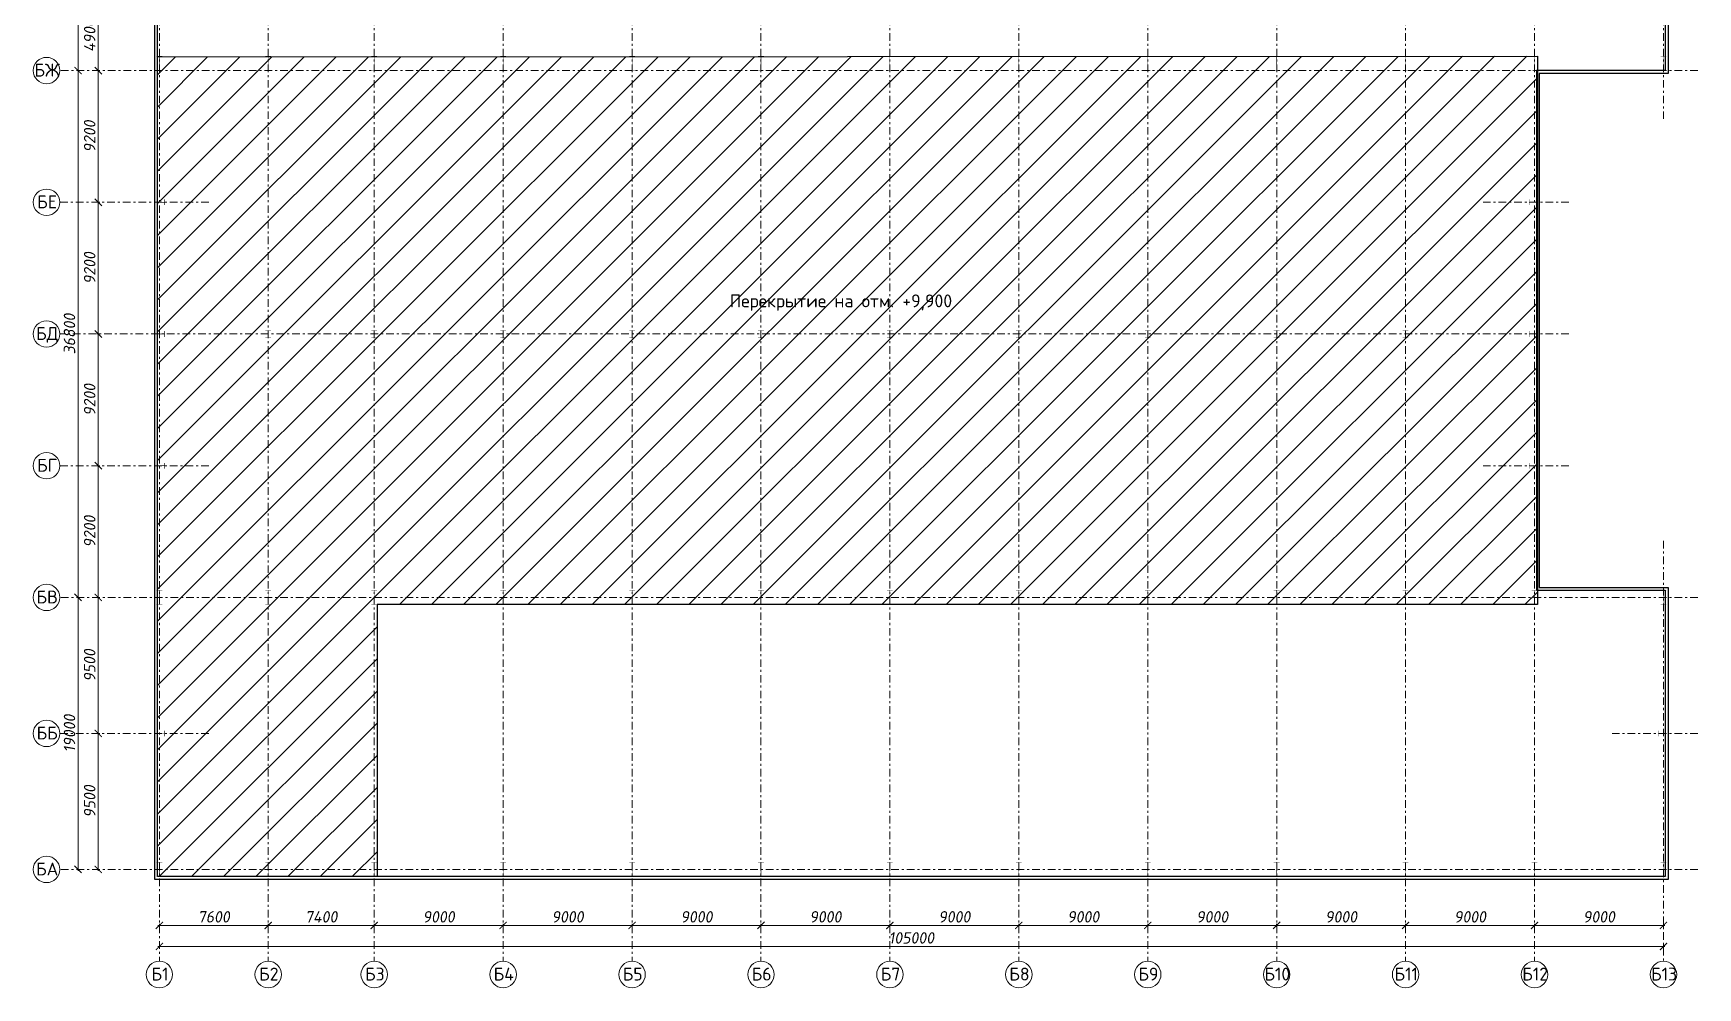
# Model space of a CAD drawing. Header units: millimetres. Extents: x -2648 to 2168491, y -277796 to 297800.
# Drawn here: x 1663548 to 1779741, y 68342 to 135013 of the extents above; entities that cross this region are included whole.
import ezdxf
from ezdxf.enums import TextEntityAlignment as Align

# ---------------------------------------------------------------- set-up
doc = ezdxf.new("R2010")
doc.units = ezdxf.units.MM
doc.linetypes.add('Штрихштриховая', pattern=[1093.611073, 529.166651, -211.666656, 141.111112, -211.666656])
doc.layers.get('0').update_dxf_attribs({"lineweight": 0})
doc.layers.get('Defpoints').update_dxf_attribs({"color": 252})
doc.layers.add('Axes', color=1, linetype='Continuous')
doc.layers.add('Dimension', color=162, linetype='Continuous', lineweight=25)
doc.layers.add('я_12', color=1, linetype='Continuous', lineweight=20)
doc.styles.add('Лена', font='isocpeur.ttf', dxfattribs={"oblique": 10})
doc.dimstyles.new('S-100', dxfattribs={"dimscale": 100, "dimtxt": 1, "dimasz": 1.5, "dimexe": 1, "dimexo": 1, "dimgap": 1, "dimtad": 1, "dimdec": 0, "dimzin": 0, "dimdsep": 46, "dimtxsty": 'Лена', "dimblk": 'ARCHTICK', "dimcen": 2, "dimdle": 1, "dimclrd": 256, "dimclre": 256, "dimclrt": 256, "dimadec": 0, "dimazin": 0, "dimtfac": 1, "dimtdec": 0, "dimtmove": 1, "dimatfit": 2, "dimfxl": 1, "dimtolj": 1, "dimtzin": 0, "dimlwd": 20, "dimlwe": 20, "dimarcsym": 0})

# ---------------------------------------------------------------- blocks, each defined once
blk = doc.blocks.new('_ArchTick')
at = {"color": 0, "linetype": 'ByBlock', "const_width": 0.15}
blk.add_lwpolyline([(-0.5, -0.5), (0.5, 0.5)], dxfattribs=at)
blk = doc.blocks.new('*D431')
at = {"layer": 'Defpoints', "color": 0, "lineweight": -2, "ltscale": 100, "transparency": 16777216}
for p in [(1672348, 72395), (1679948, 72695), (1679948, 70190)]:
    blk.add_point(p, dxfattribs=at)
at = {"layer": 'Dimension', "lineweight": 20, "ltscale": 100, "transparency": 16777216}
for p, q in [((1672248, 72695), (1680048, 72695)), ((1672348, 72595), (1672348, 72795)), ((1679948, 72595), (1679948, 72795))]:
    blk.add_line(p, q, dxfattribs=at)
at = {"layer": 'Dimension', "lineweight": 20, "ltscale": 100, "transparency": 16777216, "xscale": 500, "yscale": 500, "zscale": 500, "rotation": 180}
blk.add_blockref('_ArchTick', (1672348, 72695), dxfattribs=at)
at = {"layer": 'Dimension', "lineweight": 20, "ltscale": 100, "transparency": 16777216, "xscale": 500, "yscale": 500, "zscale": 500}
blk.add_blockref('_ArchTick', (1679948, 72695), dxfattribs=at)
at = {"layer": 'Dimension', "lineweight": -2, "ltscale": 100, "transparency": 16777216, "insert": (1676148, 73295), "char_height": 800, "attachment_point": 5, "style": 'Лена'}
blk.add_mtext('\\A1;7600', dxfattribs=at)
blk = doc.blocks.new('*D432')
at = {"layer": 'Defpoints', "color": 0, "lineweight": -2, "ltscale": 100, "transparency": 16777216}
for p in [(1672348, 72535), (1777348, 71223), (1777348, 70190)]:
    blk.add_point(p, dxfattribs=at)
at = {"layer": 'Dimension', "lineweight": 20, "ltscale": 100, "transparency": 16777216}
for p, q in [((1672248, 71223), (1777448, 71223)), ((1672348, 71323), (1672348, 71123)), ((1777348, 71123), (1777348, 71323))]:
    blk.add_line(p, q, dxfattribs=at)
at = {"layer": 'Dimension', "lineweight": 20, "ltscale": 100, "transparency": 16777216, "xscale": 500, "yscale": 500, "zscale": 500, "rotation": 180}
blk.add_blockref('_ArchTick', (1672348, 71223), dxfattribs=at)
at = {"layer": 'Dimension', "lineweight": 20, "ltscale": 100, "transparency": 16777216, "xscale": 500, "yscale": 500, "zscale": 500}
blk.add_blockref('_ArchTick', (1777348, 71223), dxfattribs=at)
at = {"layer": 'Dimension', "lineweight": -2, "ltscale": 100, "transparency": 16777216, "insert": (1724848, 71823), "char_height": 800, "attachment_point": 5, "style": 'Лена'}
blk.add_mtext('\\A1;105000', dxfattribs=at)
blk = doc.blocks.new('*D445')
at = {"layer": 'Defpoints', "color": 0, "lineweight": -2, "ltscale": 100, "transparency": 16777216}
for p in [(1665396, 95607), (1666675, 95607), (1665396, 76607)]:
    blk.add_point(p, dxfattribs=at)
at = {"layer": 'Dimension', "lineweight": 20, "ltscale": 100, "transparency": 16777216}
for p, q in [((1666575, 95607), (1666775, 95607)), ((1666675, 76507), (1666675, 95707)), ((1666575, 76607), (1666775, 76607))]:
    blk.add_line(p, q, dxfattribs=at)
at = {"layer": 'Dimension', "lineweight": 20, "ltscale": 100, "transparency": 16777216, "xscale": 500, "yscale": 500, "zscale": 500}
for p, rotation in [((1666675, 95607), 90), ((1666675, 76607), 270)]:
    blk.add_blockref('_ArchTick', p, dxfattribs=dict(at, rotation=rotation))
at = {"layer": 'Dimension', "lineweight": -2, "ltscale": 100, "transparency": 16777216, "insert": (1666075, 86107), "char_height": 800, "attachment_point": 5, "rotation": 90, "style": 'Лена'}
blk.add_mtext('\\A1;19000', dxfattribs=at)
blk = doc.blocks.new('*D434')
at = {"layer": 'Defpoints', "color": 0, "lineweight": -2, "ltscale": 100, "transparency": 16777216}
for p in [(1679948, 72395), (1687348, 72695), (1687348, 70190)]:
    blk.add_point(p, dxfattribs=at)
at = {"layer": 'Dimension', "lineweight": 20, "ltscale": 100, "transparency": 16777216}
for p, q in [((1679848, 72695), (1687448, 72695)), ((1679948, 72595), (1679948, 72795)), ((1687348, 72595), (1687348, 72795))]:
    blk.add_line(p, q, dxfattribs=at)
at = {"layer": 'Dimension', "lineweight": 20, "ltscale": 100, "transparency": 16777216, "xscale": 500, "yscale": 500, "zscale": 500, "rotation": 180}
blk.add_blockref('_ArchTick', (1679948, 72695), dxfattribs=at)
at = {"layer": 'Dimension', "lineweight": 20, "ltscale": 100, "transparency": 16777216, "xscale": 500, "yscale": 500, "zscale": 500}
blk.add_blockref('_ArchTick', (1687348, 72695), dxfattribs=at)
at = {"layer": 'Dimension', "lineweight": -2, "ltscale": 100, "transparency": 16777216, "insert": (1683648, 73295), "char_height": 800, "attachment_point": 5, "style": 'Лена'}
blk.add_mtext('\\A1;7400', dxfattribs=at)
blk = doc.blocks.new('*D435')
at = {"layer": 'Defpoints', "color": 0, "lineweight": -2, "ltscale": 100, "transparency": 16777216}
for p in [(1687348, 72395), (1696348, 72695), (1696348, 70190)]:
    blk.add_point(p, dxfattribs=at)
at = {"layer": 'Dimension', "lineweight": 20, "ltscale": 100, "transparency": 16777216}
for p, q in [((1687248, 72695), (1696448, 72695)), ((1687348, 72595), (1687348, 72795)), ((1696348, 72595), (1696348, 72795))]:
    blk.add_line(p, q, dxfattribs=at)
at = {"layer": 'Dimension', "lineweight": 20, "ltscale": 100, "transparency": 16777216, "xscale": 500, "yscale": 500, "zscale": 500, "rotation": 180}
blk.add_blockref('_ArchTick', (1687348, 72695), dxfattribs=at)
at = {"layer": 'Dimension', "lineweight": 20, "ltscale": 100, "transparency": 16777216, "xscale": 500, "yscale": 500, "zscale": 500}
blk.add_blockref('_ArchTick', (1696348, 72695), dxfattribs=at)
at = {"layer": 'Dimension', "lineweight": -2, "ltscale": 100, "transparency": 16777216, "insert": (1691848, 73295), "char_height": 800, "attachment_point": 5, "style": 'Лена'}
blk.add_mtext('\\A1;9000', dxfattribs=at)
blk = doc.blocks.new('*D436')
at = {"layer": 'Defpoints', "color": 0, "lineweight": -2, "ltscale": 100, "transparency": 16777216}
for p in [(1696348, 72395), (1705348, 72695), (1705348, 70190)]:
    blk.add_point(p, dxfattribs=at)
at = {"layer": 'Dimension', "lineweight": 20, "ltscale": 100, "transparency": 16777216}
for p, q in [((1696248, 72695), (1705448, 72695)), ((1696348, 72595), (1696348, 72795)), ((1705348, 72595), (1705348, 72795))]:
    blk.add_line(p, q, dxfattribs=at)
at = {"layer": 'Dimension', "lineweight": 20, "ltscale": 100, "transparency": 16777216, "xscale": 500, "yscale": 500, "zscale": 500, "rotation": 180}
blk.add_blockref('_ArchTick', (1696348, 72695), dxfattribs=at)
at = {"layer": 'Dimension', "lineweight": 20, "ltscale": 100, "transparency": 16777216, "xscale": 500, "yscale": 500, "zscale": 500}
blk.add_blockref('_ArchTick', (1705348, 72695), dxfattribs=at)
at = {"layer": 'Dimension', "lineweight": -2, "ltscale": 100, "transparency": 16777216, "insert": (1700848, 73295), "char_height": 800, "attachment_point": 5, "style": 'Лена'}
blk.add_mtext('\\A1;9000', dxfattribs=at)
blk = doc.blocks.new('*D437')
at = {"layer": 'Defpoints', "color": 0, "lineweight": -2, "ltscale": 100, "transparency": 16777216}
for p in [(1705348, 72395), (1714348, 72695), (1714348, 70190)]:
    blk.add_point(p, dxfattribs=at)
at = {"layer": 'Dimension', "lineweight": 20, "ltscale": 100, "transparency": 16777216}
for p, q in [((1705248, 72695), (1714448, 72695)), ((1705348, 72595), (1705348, 72795)), ((1714348, 72595), (1714348, 72795))]:
    blk.add_line(p, q, dxfattribs=at)
at = {"layer": 'Dimension', "lineweight": 20, "ltscale": 100, "transparency": 16777216, "xscale": 500, "yscale": 500, "zscale": 500, "rotation": 180}
blk.add_blockref('_ArchTick', (1705348, 72695), dxfattribs=at)
at = {"layer": 'Dimension', "lineweight": 20, "ltscale": 100, "transparency": 16777216, "xscale": 500, "yscale": 500, "zscale": 500}
blk.add_blockref('_ArchTick', (1714348, 72695), dxfattribs=at)
at = {"layer": 'Dimension', "lineweight": -2, "ltscale": 100, "transparency": 16777216, "insert": (1709848, 73295), "char_height": 800, "attachment_point": 5, "style": 'Лена'}
blk.add_mtext('\\A1;9000', dxfattribs=at)
blk = doc.blocks.new('*D438')
at = {"layer": 'Defpoints', "color": 0, "lineweight": -2, "ltscale": 100, "transparency": 16777216}
for p in [(1714348, 72395), (1723348, 72695), (1723348, 70190)]:
    blk.add_point(p, dxfattribs=at)
at = {"layer": 'Dimension', "lineweight": 20, "ltscale": 100, "transparency": 16777216}
for p, q in [((1714248, 72695), (1723448, 72695)), ((1714348, 72595), (1714348, 72795)), ((1723348, 72595), (1723348, 72795))]:
    blk.add_line(p, q, dxfattribs=at)
at = {"layer": 'Dimension', "lineweight": 20, "ltscale": 100, "transparency": 16777216, "xscale": 500, "yscale": 500, "zscale": 500, "rotation": 180}
blk.add_blockref('_ArchTick', (1714348, 72695), dxfattribs=at)
at = {"layer": 'Dimension', "lineweight": 20, "ltscale": 100, "transparency": 16777216, "xscale": 500, "yscale": 500, "zscale": 500}
blk.add_blockref('_ArchTick', (1723348, 72695), dxfattribs=at)
at = {"layer": 'Dimension', "lineweight": -2, "ltscale": 100, "transparency": 16777216, "insert": (1718848, 73295), "char_height": 800, "attachment_point": 5, "style": 'Лена'}
blk.add_mtext('\\A1;9000', dxfattribs=at)
blk = doc.blocks.new('*D439')
at = {"layer": 'Defpoints', "color": 0, "lineweight": -2, "ltscale": 100, "transparency": 16777216}
for p in [(1723348, 72395), (1732348, 72695), (1732348, 70190)]:
    blk.add_point(p, dxfattribs=at)
at = {"layer": 'Dimension', "lineweight": 20, "ltscale": 100, "transparency": 16777216}
for p, q in [((1723248, 72695), (1732448, 72695)), ((1723348, 72595), (1723348, 72795)), ((1732348, 72595), (1732348, 72795))]:
    blk.add_line(p, q, dxfattribs=at)
at = {"layer": 'Dimension', "lineweight": 20, "ltscale": 100, "transparency": 16777216, "xscale": 500, "yscale": 500, "zscale": 500, "rotation": 180}
blk.add_blockref('_ArchTick', (1723348, 72695), dxfattribs=at)
at = {"layer": 'Dimension', "lineweight": 20, "ltscale": 100, "transparency": 16777216, "xscale": 500, "yscale": 500, "zscale": 500}
blk.add_blockref('_ArchTick', (1732348, 72695), dxfattribs=at)
at = {"layer": 'Dimension', "lineweight": -2, "ltscale": 100, "transparency": 16777216, "insert": (1727848, 73295), "char_height": 800, "attachment_point": 5, "style": 'Лена'}
blk.add_mtext('\\A1;9000', dxfattribs=at)
blk = doc.blocks.new('*D440')
at = {"layer": 'Defpoints', "color": 0, "lineweight": -2, "ltscale": 100, "transparency": 16777216}
for p in [(1732348, 72395), (1741348, 72695), (1741348, 70190)]:
    blk.add_point(p, dxfattribs=at)
at = {"layer": 'Dimension', "lineweight": 20, "ltscale": 100, "transparency": 16777216}
for p, q in [((1732248, 72695), (1741448, 72695)), ((1732348, 72595), (1732348, 72795)), ((1741348, 72595), (1741348, 72795))]:
    blk.add_line(p, q, dxfattribs=at)
at = {"layer": 'Dimension', "lineweight": 20, "ltscale": 100, "transparency": 16777216, "xscale": 500, "yscale": 500, "zscale": 500, "rotation": 180}
blk.add_blockref('_ArchTick', (1732348, 72695), dxfattribs=at)
at = {"layer": 'Dimension', "lineweight": 20, "ltscale": 100, "transparency": 16777216, "xscale": 500, "yscale": 500, "zscale": 500}
blk.add_blockref('_ArchTick', (1741348, 72695), dxfattribs=at)
at = {"layer": 'Dimension', "lineweight": -2, "ltscale": 100, "transparency": 16777216, "insert": (1736848, 73295), "char_height": 800, "attachment_point": 5, "style": 'Лена'}
blk.add_mtext('\\A1;9000', dxfattribs=at)
blk = doc.blocks.new('*D441')
at = {"layer": 'Defpoints', "color": 0, "lineweight": -2, "ltscale": 100, "transparency": 16777216}
for p in [(1741348, 72395), (1750348, 72695), (1750348, 70190)]:
    blk.add_point(p, dxfattribs=at)
at = {"layer": 'Dimension', "lineweight": 20, "ltscale": 100, "transparency": 16777216}
for p, q in [((1741248, 72695), (1750448, 72695)), ((1741348, 72595), (1741348, 72795)), ((1750348, 72595), (1750348, 72795))]:
    blk.add_line(p, q, dxfattribs=at)
at = {"layer": 'Dimension', "lineweight": 20, "ltscale": 100, "transparency": 16777216, "xscale": 500, "yscale": 500, "zscale": 500, "rotation": 180}
blk.add_blockref('_ArchTick', (1741348, 72695), dxfattribs=at)
at = {"layer": 'Dimension', "lineweight": 20, "ltscale": 100, "transparency": 16777216, "xscale": 500, "yscale": 500, "zscale": 500}
blk.add_blockref('_ArchTick', (1750348, 72695), dxfattribs=at)
at = {"layer": 'Dimension', "lineweight": -2, "ltscale": 100, "transparency": 16777216, "insert": (1745848, 73295), "char_height": 800, "attachment_point": 5, "style": 'Лена'}
blk.add_mtext('\\A1;9000', dxfattribs=at)
blk = doc.blocks.new('*D442')
at = {"layer": 'Defpoints', "color": 0, "lineweight": -2, "ltscale": 100, "transparency": 16777216}
for p in [(1750348, 72395), (1759348, 72695), (1759348, 70190)]:
    blk.add_point(p, dxfattribs=at)
at = {"layer": 'Dimension', "lineweight": 20, "ltscale": 100, "transparency": 16777216}
for p, q in [((1750248, 72695), (1759448, 72695)), ((1750348, 72595), (1750348, 72795)), ((1759348, 72595), (1759348, 72795))]:
    blk.add_line(p, q, dxfattribs=at)
at = {"layer": 'Dimension', "lineweight": 20, "ltscale": 100, "transparency": 16777216, "xscale": 500, "yscale": 500, "zscale": 500, "rotation": 180}
blk.add_blockref('_ArchTick', (1750348, 72695), dxfattribs=at)
at = {"layer": 'Dimension', "lineweight": 20, "ltscale": 100, "transparency": 16777216, "xscale": 500, "yscale": 500, "zscale": 500}
blk.add_blockref('_ArchTick', (1759348, 72695), dxfattribs=at)
at = {"layer": 'Dimension', "lineweight": -2, "ltscale": 100, "transparency": 16777216, "insert": (1754848, 73295), "char_height": 800, "attachment_point": 5, "style": 'Лена'}
blk.add_mtext('\\A1;9000', dxfattribs=at)
blk = doc.blocks.new('*D443')
at = {"layer": 'Defpoints', "color": 0, "lineweight": -2, "ltscale": 100, "transparency": 16777216}
for p in [(1759348, 72395), (1768348, 72695), (1768348, 70190)]:
    blk.add_point(p, dxfattribs=at)
at = {"layer": 'Dimension', "lineweight": 20, "ltscale": 100, "transparency": 16777216}
for p, q in [((1759248, 72695), (1768448, 72695)), ((1759348, 72595), (1759348, 72795)), ((1768348, 72595), (1768348, 72795))]:
    blk.add_line(p, q, dxfattribs=at)
at = {"layer": 'Dimension', "lineweight": 20, "ltscale": 100, "transparency": 16777216, "xscale": 500, "yscale": 500, "zscale": 500, "rotation": 180}
blk.add_blockref('_ArchTick', (1759348, 72695), dxfattribs=at)
at = {"layer": 'Dimension', "lineweight": 20, "ltscale": 100, "transparency": 16777216, "xscale": 500, "yscale": 500, "zscale": 500}
blk.add_blockref('_ArchTick', (1768348, 72695), dxfattribs=at)
at = {"layer": 'Dimension', "lineweight": -2, "ltscale": 100, "transparency": 16777216, "insert": (1763848, 73295), "char_height": 800, "attachment_point": 5, "style": 'Лена'}
blk.add_mtext('\\A1;9000', dxfattribs=at)
blk = doc.blocks.new('*D433')
at = {"layer": 'Defpoints', "color": 0, "lineweight": -2, "ltscale": 100, "transparency": 16777216}
for p in [(1768348, 72395), (1777348, 72695), (1777348, 70190)]:
    blk.add_point(p, dxfattribs=at)
at = {"layer": 'Dimension', "lineweight": 20, "ltscale": 100, "transparency": 16777216}
for p, q in [((1768248, 72695), (1777448, 72695)), ((1768348, 72595), (1768348, 72795)), ((1777348, 72595), (1777348, 72795))]:
    blk.add_line(p, q, dxfattribs=at)
at = {"layer": 'Dimension', "lineweight": 20, "ltscale": 100, "transparency": 16777216, "xscale": 500, "yscale": 500, "zscale": 500, "rotation": 180}
blk.add_blockref('_ArchTick', (1768348, 72695), dxfattribs=at)
at = {"layer": 'Dimension', "lineweight": 20, "ltscale": 100, "transparency": 16777216, "xscale": 500, "yscale": 500, "zscale": 500}
blk.add_blockref('_ArchTick', (1777348, 72695), dxfattribs=at)
at = {"layer": 'Dimension', "lineweight": -2, "ltscale": 100, "transparency": 16777216, "insert": (1772848, 73295), "char_height": 800, "attachment_point": 5, "style": 'Лена'}
blk.add_mtext('\\A1;9000', dxfattribs=at)
blk = doc.blocks.new('*D444')
at = {"layer": 'Defpoints', "color": 0, "lineweight": -2, "ltscale": 100, "transparency": 16777216}
for p in [(1665396, 86107), (1668085, 86107), (1665396, 76607)]:
    blk.add_point(p, dxfattribs=at)
at = {"layer": 'Dimension', "lineweight": 20, "ltscale": 100, "transparency": 16777216}
for p, q in [((1667985, 86107), (1668185, 86107)), ((1668085, 76507), (1668085, 86207)), ((1667985, 76607), (1668185, 76607))]:
    blk.add_line(p, q, dxfattribs=at)
at = {"layer": 'Dimension', "lineweight": 20, "ltscale": 100, "transparency": 16777216, "xscale": 500, "yscale": 500, "zscale": 500}
for p, rotation in [((1668085, 86107), 90), ((1668085, 76607), 270)]:
    blk.add_blockref('_ArchTick', p, dxfattribs=dict(at, rotation=rotation))
at = {"layer": 'Dimension', "lineweight": -2, "ltscale": 100, "transparency": 16777216, "insert": (1667485, 81357), "char_height": 800, "attachment_point": 5, "rotation": 90, "style": 'Лена'}
blk.add_mtext('\\A1;9500', dxfattribs=at)
blk = doc.blocks.new('*D446')
at = {"layer": 'Defpoints', "color": 0, "lineweight": -2, "ltscale": 100, "transparency": 16777216}
for p in [(1665396, 95607), (1668085, 95607), (1665396, 86107)]:
    blk.add_point(p, dxfattribs=at)
at = {"layer": 'Dimension', "lineweight": 20, "ltscale": 100, "transparency": 16777216}
for p, q in [((1667985, 95607), (1668185, 95607)), ((1668085, 86007), (1668085, 95707)), ((1667985, 86107), (1668185, 86107))]:
    blk.add_line(p, q, dxfattribs=at)
at = {"layer": 'Dimension', "lineweight": 20, "ltscale": 100, "transparency": 16777216, "xscale": 500, "yscale": 500, "zscale": 500}
for p, rotation in [((1668085, 95607), 90), ((1668085, 86107), 270)]:
    blk.add_blockref('_ArchTick', p, dxfattribs=dict(at, rotation=rotation))
at = {"layer": 'Dimension', "lineweight": -2, "ltscale": 100, "transparency": 16777216, "insert": (1667485, 90857), "char_height": 800, "attachment_point": 5, "rotation": 90, "style": 'Лена'}
blk.add_mtext('\\A1;9500', dxfattribs=at)
blk = doc.blocks.new('*D447')
at = {"layer": 'Defpoints', "color": 0, "lineweight": -2, "ltscale": 100, "transparency": 16777216}
for p in [(1665396, 104807), (1668085, 104807), (1665396, 95607)]:
    blk.add_point(p, dxfattribs=at)
at = {"layer": 'Dimension', "lineweight": 20, "ltscale": 100, "transparency": 16777216}
for p, q in [((1667985, 104807), (1668185, 104807)), ((1668085, 95507), (1668085, 104907)), ((1667985, 95607), (1668185, 95607))]:
    blk.add_line(p, q, dxfattribs=at)
at = {"layer": 'Dimension', "lineweight": 20, "ltscale": 100, "transparency": 16777216, "xscale": 500, "yscale": 500, "zscale": 500}
for p, rotation in [((1668085, 104807), 90), ((1668085, 95607), 270)]:
    blk.add_blockref('_ArchTick', p, dxfattribs=dict(at, rotation=rotation))
at = {"layer": 'Dimension', "lineweight": -2, "ltscale": 100, "transparency": 16777216, "insert": (1667485, 100207), "char_height": 800, "attachment_point": 5, "rotation": 90, "style": 'Лена'}
blk.add_mtext('\\A1;9200', dxfattribs=at)
blk = doc.blocks.new('*D448')
at = {"layer": 'Defpoints', "color": 0, "lineweight": -2, "ltscale": 100, "transparency": 16777216}
for p in [(1665396, 114007), (1668085, 114007), (1665396, 104807)]:
    blk.add_point(p, dxfattribs=at)
at = {"layer": 'Dimension', "lineweight": 20, "ltscale": 100, "transparency": 16777216}
for p, q in [((1667985, 114007), (1668185, 114007)), ((1668085, 104707), (1668085, 114107)), ((1667985, 104807), (1668185, 104807))]:
    blk.add_line(p, q, dxfattribs=at)
at = {"layer": 'Dimension', "lineweight": 20, "ltscale": 100, "transparency": 16777216, "xscale": 500, "yscale": 500, "zscale": 500}
for p, rotation in [((1668085, 114007), 90), ((1668085, 104807), 270)]:
    blk.add_blockref('_ArchTick', p, dxfattribs=dict(at, rotation=rotation))
at = {"layer": 'Dimension', "lineweight": -2, "ltscale": 100, "transparency": 16777216, "insert": (1667485, 109407), "char_height": 800, "attachment_point": 5, "rotation": 90, "style": 'Лена'}
blk.add_mtext('\\A1;9200', dxfattribs=at)
blk = doc.blocks.new('*D449')
at = {"layer": 'Defpoints', "color": 0, "lineweight": -2, "ltscale": 100, "transparency": 16777216}
for p in [(1665396, 123207), (1668085, 123207), (1665396, 114007)]:
    blk.add_point(p, dxfattribs=at)
at = {"layer": 'Dimension', "lineweight": 20, "ltscale": 100, "transparency": 16777216}
for p, q in [((1667985, 123207), (1668185, 123207)), ((1668085, 113907), (1668085, 123307)), ((1667985, 114007), (1668185, 114007))]:
    blk.add_line(p, q, dxfattribs=at)
at = {"layer": 'Dimension', "lineweight": 20, "ltscale": 100, "transparency": 16777216, "xscale": 500, "yscale": 500, "zscale": 500}
for p, rotation in [((1668085, 123207), 90), ((1668085, 114007), 270)]:
    blk.add_blockref('_ArchTick', p, dxfattribs=dict(at, rotation=rotation))
at = {"layer": 'Dimension', "lineweight": -2, "ltscale": 100, "transparency": 16777216, "insert": (1667485, 118607), "char_height": 800, "attachment_point": 5, "rotation": 90, "style": 'Лена'}
blk.add_mtext('\\A1;9200', dxfattribs=at)
blk = doc.blocks.new('*D450')
at = {"layer": 'Defpoints', "color": 0, "lineweight": -2, "ltscale": 100, "transparency": 16777216}
for p in [(1665396, 132407), (1668085, 132407), (1665396, 123207)]:
    blk.add_point(p, dxfattribs=at)
at = {"layer": 'Dimension', "lineweight": 20, "ltscale": 100, "transparency": 16777216}
for p, q in [((1668085, 123107), (1668085, 132507)), ((1667985, 132407), (1668185, 132407)), ((1667985, 123207), (1668185, 123207))]:
    blk.add_line(p, q, dxfattribs=at)
at = {"layer": 'Dimension', "lineweight": 20, "ltscale": 100, "transparency": 16777216, "xscale": 500, "yscale": 500, "zscale": 500}
for p, rotation in [((1668085, 132407), 90), ((1668085, 123207), 270)]:
    blk.add_blockref('_ArchTick', p, dxfattribs=dict(at, rotation=rotation))
at = {"layer": 'Dimension', "lineweight": -2, "ltscale": 100, "transparency": 16777216, "insert": (1667485, 127807), "char_height": 800, "attachment_point": 5, "rotation": 90, "style": 'Лена'}
blk.add_mtext('\\A1;9200', dxfattribs=at)
blk = doc.blocks.new('*D451')
at = {"layer": 'Defpoints', "color": 0, "lineweight": -2, "ltscale": 100, "transparency": 16777216}
for p in [(1665396, 137307), (1668085, 137307), (1665396, 132407)]:
    blk.add_point(p, dxfattribs=at)
at = {"layer": 'Dimension', "lineweight": 20, "ltscale": 100, "transparency": 16777216}
for p, q in [((1667985, 137307), (1668185, 137307)), ((1668085, 132307), (1668085, 137407)), ((1667985, 132407), (1668185, 132407))]:
    blk.add_line(p, q, dxfattribs=at)
at = {"layer": 'Dimension', "lineweight": 20, "ltscale": 100, "transparency": 16777216, "xscale": 500, "yscale": 500, "zscale": 500}
for p, rotation in [((1668085, 137307), 90), ((1668085, 132407), 270)]:
    blk.add_blockref('_ArchTick', p, dxfattribs=dict(at, rotation=rotation))
at = {"layer": 'Dimension', "lineweight": -2, "ltscale": 100, "transparency": 16777216, "insert": (1667485, 134857), "char_height": 800, "attachment_point": 5, "rotation": 90, "style": 'Лена'}
blk.add_mtext('\\A1;4900', dxfattribs=at)
blk = doc.blocks.new('*D456')
at = {"layer": 'Defpoints', "color": 0, "lineweight": -2, "ltscale": 100, "transparency": 16777216}
for p in [(1665396, 132407), (1666675, 132407), (1665396, 95607)]:
    blk.add_point(p, dxfattribs=at)
at = {"layer": 'Dimension', "lineweight": 20, "ltscale": 100, "transparency": 16777216}
for p, q in [((1666675, 95507), (1666675, 132507)), ((1666575, 132407), (1666775, 132407)), ((1666575, 95607), (1666775, 95607))]:
    blk.add_line(p, q, dxfattribs=at)
at = {"layer": 'Dimension', "lineweight": 20, "ltscale": 100, "transparency": 16777216, "xscale": 500, "yscale": 500, "zscale": 500}
for p, rotation in [((1666675, 132407), 90), ((1666675, 95607), 270)]:
    blk.add_blockref('_ArchTick', p, dxfattribs=dict(at, rotation=rotation))
at = {"layer": 'Dimension', "lineweight": -2, "ltscale": 100, "transparency": 16777216, "insert": (1666075, 114007), "char_height": 800, "attachment_point": 5, "rotation": 90, "style": 'Лена'}
blk.add_mtext('\\A1;36800', dxfattribs=at)
blk = doc.blocks.new('*D457')
at = {"layer": 'Defpoints', "color": 0, "lineweight": -2, "ltscale": 100, "transparency": 16777216}
for p in [(1665396, 163707), (1666675, 163707), (1665396, 132407)]:
    blk.add_point(p, dxfattribs=at)
at = {"layer": 'Dimension', "lineweight": 20, "ltscale": 100, "transparency": 16777216}
for p, q in [((1666575, 163707), (1666775, 163707)), ((1666675, 132307), (1666675, 163807)), ((1666575, 132407), (1666775, 132407))]:
    blk.add_line(p, q, dxfattribs=at)
at = {"layer": 'Dimension', "lineweight": 20, "ltscale": 100, "transparency": 16777216, "xscale": 500, "yscale": 500, "zscale": 500}
for p, rotation in [((1666675, 163707), 90), ((1666675, 132407), 270)]:
    blk.add_blockref('_ArchTick', p, dxfattribs=dict(at, rotation=rotation))
at = {"layer": 'Dimension', "lineweight": -2, "ltscale": 100, "transparency": 16777216, "insert": (1666075, 148057), "char_height": 800, "attachment_point": 5, "rotation": 90, "style": 'Лена'}
blk.add_mtext('\\A1;31300', dxfattribs=at)

msp = doc.modelspace()

# ---------------------------------------------------------------- hatches: boundary and pattern name
at = {"lineweight": -2, "ltscale": 100, "true_color": 0x939598}
h = msp.add_hatch(dxfattribs=at)
h.set_pattern_fill('ANSI31', color=252, scale=500)
h.paths.add_polyline_path([(1672221.5, 133356.6), (1768548.5, 133406.6), (1768548.5, 95106.6), (1687548.5, 95106.6), (1687548.5, 76106.6), (1672221.5, 76106.6)])
h.paths.add_polyline_path([(1711876.9, 115307.7), (1727986.9, 115307.7), (1727986.9, 117062.7), (1711876.9, 117062.7)], flags=24)

# ---------------------------------------------------------------- linework, layer by layer
at = {"lineweight": -2, "ltscale": 100}
for points in [[(1672021.5, 163906.6), (1777675.5, 163906.6), (1777675.5, 132206.6), (1768675.5, 132206.6), (1768675.5, 96306.6), (1777675.5, 96306.6), (1777675.5, 75906.6), (1672021.5, 75906.6)], [(1672221.5, 163706.6), (1777475.5, 163706.6), (1777475.5, 132406.6), (1768475.5, 132406.6), (1768475.5, 96106.6), (1777475.5, 96106.6), (1777475.5, 76106.6), (1672221.5, 76106.6)], [(1672221.5, 133356.6), (1768548.5, 133406.6), (1768548.5, 95106.6), (1687548.5, 95106.6), (1687548.5, 76106.6), (1672221.5, 76106.6)]]:
    msp.add_lwpolyline(points, close=True, dxfattribs=at)
at = {"lineweight": -2, "ltscale": 100, "const_width": 30}
for points in [[(1672148.5, 133406.6), (1672548.5, 133406.6)], [(1672348.5, 133406.6), (1672348.5, 132406.6)], [(1679748.5, 133406.6), (1680148.5, 133406.6)], [(1679948.5, 133406.6), (1679948.5, 132406.6)], [(1687148.5, 133406.6), (1687548.5, 133406.6)], [(1687348.5, 133406.6), (1687348.5, 132406.6)], [(1696148.5, 133406.6), (1696548.5, 133406.6)], [(1696348.5, 133406.6), (1696348.5, 132406.6)], [(1705148.5, 133406.6), (1705548.5, 133406.6)], [(1705348.5, 133406.6), (1705348.5, 132406.6)], [(1714148.5, 133406.6), (1714548.5, 133406.6)], [(1714348.5, 133406.6), (1714348.5, 132406.6)], [(1723148.5, 133406.6), (1723548.5, 133406.6)], [(1723348.5, 133406.6), (1723348.5, 132406.6)], [(1732148.5, 133406.6), (1732548.5, 133406.6)], [(1732348.5, 133406.6), (1732348.5, 132406.6)], [(1741148.5, 133406.6), (1741548.5, 133406.6)], [(1741348.5, 133406.6), (1741348.5, 132406.6)], [(1750148.5, 133406.6), (1750548.5, 133406.6)], [(1750348.5, 133406.6), (1750348.5, 132406.6)], [(1759148.5, 133406.6), (1759548.5, 133406.6)], [(1759348.5, 133406.6), (1759348.5, 132406.6)], [(1768148.5, 133406.6), (1768548.5, 133406.6)], [(1768348.5, 133406.6), (1768348.5, 132406.6)], [(1777148.5, 133406.6), (1777548.5, 133406.6)], [(1777348.5, 133406.6), (1777348.5, 132406.6)], [(1672148.5, 132406.6), (1672548.5, 132406.6)], [(1679748.5, 132406.6), (1680148.5, 132406.6)], [(1687148.5, 132406.6), (1687548.5, 132406.6)], [(1696148.5, 132406.6), (1696548.5, 132406.6)], [(1705148.5, 132406.6), (1705548.5, 132406.6)], [(1714148.5, 132406.6), (1714548.5, 132406.6)], [(1723148.5, 132406.6), (1723548.5, 132406.6)], [(1732148.5, 132406.6), (1732548.5, 132406.6)], [(1741148.5, 132406.6), (1741548.5, 132406.6)], [(1750148.5, 132406.6), (1750548.5, 132406.6)], [(1759148.5, 132406.6), (1759548.5, 132406.6)], [(1768148.5, 132406.6), (1768548.5, 132406.6)], [(1777148.5, 132406.6), (1777548.5, 132406.6)], [(1672221.5, 123006.6), (1672221.5, 123406.6)], [(1672221.5, 123206.6), (1672721.5, 123206.6)], [(1672721.5, 123006.6), (1672721.5, 123406.6)], [(1767975.5, 123006.6), (1767975.5, 123406.6)], [(1767975.5, 123206.6), (1768475.5, 123206.6)], [(1768475.5, 123006.6), (1768475.5, 123406.6)], [(1672221.5, 113806.6), (1672221.5, 114206.6)], [(1672221.5, 114006.6), (1672721.5, 114006.6)], [(1672721.5, 113806.6), (1672721.5, 114206.6)], [(1679748.5, 114256.6), (1680148.5, 114256.6)], [(1679948.5, 114256.6), (1679948.5, 113756.6)], [(1687148.5, 114256.6), (1687548.5, 114256.6)], [(1687348.5, 114256.6), (1687348.5, 113756.6)], [(1696148.5, 114256.6), (1696548.5, 114256.6)], [(1696348.5, 114256.6), (1696348.5, 113756.6)], [(1705148.5, 114256.6), (1705548.5, 114256.6)], [(1705348.5, 114256.6), (1705348.5, 113756.6)], [(1714148.5, 114256.6), (1714548.5, 114256.6)], [(1714348.5, 114256.6), (1714348.5, 113756.6)], [(1723148.5, 114256.6), (1723548.5, 114256.6)], [(1723348.5, 114256.6), (1723348.5, 113756.6)], [(1732148.5, 114256.6), (1732548.5, 114256.6)], [(1732348.5, 114256.6), (1732348.5, 113756.6)], [(1741148.5, 114256.6), (1741548.5, 114256.6)], [(1741348.5, 114256.6), (1741348.5, 113756.6)], [(1750148.5, 114256.6), (1750548.5, 114256.6)], [(1750348.5, 114256.6), (1750348.5, 113756.6)], [(1759148.5, 114256.6), (1759548.5, 114256.6)], [(1759348.5, 114256.6), (1759348.5, 113756.6)], [(1767975.5, 113806.6), (1767975.5, 114206.6)], [(1767975.5, 114006.6), (1768475.5, 114006.6)], [(1768475.5, 113806.6), (1768475.5, 114206.6)], [(1679748.5, 113756.6), (1680148.5, 113756.6)], [(1687148.5, 113756.6), (1687548.5, 113756.6)], [(1696148.5, 113756.6), (1696548.5, 113756.6)], [(1705148.5, 113756.6), (1705548.5, 113756.6)], [(1714148.5, 113756.6), (1714548.5, 113756.6)], [(1723148.5, 113756.6), (1723548.5, 113756.6)], [(1732148.5, 113756.6), (1732548.5, 113756.6)], [(1741148.5, 113756.6), (1741548.5, 113756.6)], [(1750148.5, 113756.6), (1750548.5, 113756.6)], [(1759148.5, 113756.6), (1759548.5, 113756.6)], [(1672221.5, 104606.6), (1672221.5, 105006.6)], [(1672221.5, 104806.6), (1672721.5, 104806.6)], [(1672721.5, 104606.6), (1672721.5, 105006.6)], [(1767975.5, 104606.6), (1767975.5, 105006.6)], [(1767975.5, 104806.6), (1768475.5, 104806.6)], [(1768475.5, 104606.6), (1768475.5, 105006.6)], [(1672148.5, 96106.6), (1672548.5, 96106.6)], [(1672348.5, 96106.6), (1672348.5, 95106.6)], [(1679748.5, 96106.6), (1680148.5, 96106.6)], [(1679948.5, 96106.6), (1679948.5, 95106.6)], [(1687148.5, 96106.6), (1687548.5, 96106.6)], [(1687348.5, 96106.6), (1687348.5, 95106.6)], [(1696148.5, 96106.6), (1696548.5, 96106.6)], [(1696348.5, 96106.6), (1696348.5, 95106.6)], [(1705148.5, 96106.6), (1705548.5, 96106.6)], [(1705348.5, 96106.6), (1705348.5, 95106.6)], [(1714148.5, 96106.6), (1714548.5, 96106.6)], [(1714348.5, 96106.6), (1714348.5, 95106.6)], [(1723148.5, 96106.6), (1723548.5, 96106.6)], [(1723348.5, 96106.6), (1723348.5, 95106.6)], [(1732148.5, 96106.6), (1732548.5, 96106.6)], [(1732348.5, 96106.6), (1732348.5, 95106.6)], [(1741148.5, 96106.6), (1741548.5, 96106.6)], [(1741348.5, 96106.6), (1741348.5, 95106.6)], [(1750148.5, 96106.6), (1750548.5, 96106.6)], [(1750348.5, 96106.6), (1750348.5, 95106.6)], [(1759148.5, 96106.6), (1759548.5, 96106.6)], [(1759348.5, 96106.6), (1759348.5, 95106.6)], [(1768148.5, 96106.6), (1768548.5, 96106.6)], [(1768348.5, 96106.6), (1768348.5, 95106.6)], [(1777148.5, 96106.6), (1777548.5, 96106.6)], [(1777348.5, 96106.6), (1777348.5, 95106.6)], [(1672148.5, 95106.6), (1672548.5, 95106.6)], [(1679748.5, 95106.6), (1680148.5, 95106.6)], [(1687148.5, 95106.6), (1687548.5, 95106.6)], [(1696148.5, 95106.6), (1696548.5, 95106.6)], [(1705148.5, 95106.6), (1705548.5, 95106.6)], [(1714148.5, 95106.6), (1714548.5, 95106.6)], [(1723148.5, 95106.6), (1723548.5, 95106.6)], [(1732148.5, 95106.6), (1732548.5, 95106.6)], [(1741148.5, 95106.6), (1741548.5, 95106.6)], [(1750148.5, 95106.6), (1750548.5, 95106.6)], [(1759148.5, 95106.6), (1759548.5, 95106.6)], [(1768148.5, 95106.6), (1768548.5, 95106.6)], [(1777148.5, 95106.6), (1777548.5, 95106.6)], [(1672221.5, 85906.6), (1672221.5, 86306.6)], [(1672221.5, 86106.6), (1672721.5, 86106.6)], [(1672721.5, 85906.6), (1672721.5, 86306.6)], [(1776975.5, 85906.6), (1776975.5, 86306.6)], [(1776975.5, 86106.6), (1777475.5, 86106.6)], [(1777475.5, 85906.6), (1777475.5, 86306.6)], [(1672148.5, 77106.6), (1672548.5, 77106.6)], [(1672348.5, 77106.6), (1672348.5, 76106.6)], [(1679748.5, 77106.6), (1680148.5, 77106.6)], [(1679948.5, 77106.6), (1679948.5, 76106.6)], [(1687148.5, 77106.6), (1687548.5, 77106.6)], [(1687348.5, 77106.6), (1687348.5, 76106.6)], [(1696148.5, 77106.6), (1696548.5, 77106.6)], [(1696348.5, 77106.6), (1696348.5, 76106.6)], [(1705148.5, 77106.6), (1705548.5, 77106.6)], [(1705348.5, 77106.6), (1705348.5, 76106.6)], [(1714148.5, 77106.6), (1714548.5, 77106.6)], [(1714348.5, 77106.6), (1714348.5, 76106.6)], [(1723148.5, 77106.6), (1723548.5, 77106.6)], [(1723348.5, 77106.6), (1723348.5, 76106.6)], [(1732148.5, 77106.6), (1732548.5, 77106.6)], [(1732348.5, 77106.6), (1732348.5, 76106.6)], [(1741148.5, 77106.6), (1741548.5, 77106.6)], [(1741348.5, 77106.6), (1741348.5, 76106.6)], [(1750148.5, 77106.6), (1750548.5, 77106.6)], [(1750348.5, 77106.6), (1750348.5, 76106.6)], [(1759148.5, 77106.6), (1759548.5, 77106.6)], [(1759348.5, 77106.6), (1759348.5, 76106.6)], [(1768148.5, 77106.6), (1768548.5, 77106.6)], [(1768348.5, 77106.6), (1768348.5, 76106.6)], [(1777148.5, 77106.6), (1777548.5, 77106.6)], [(1777348.5, 77106.6), (1777348.5, 76106.6)], [(1672148.5, 76106.6), (1672548.5, 76106.6)], [(1679748.5, 76106.6), (1680148.5, 76106.6)], [(1687148.5, 76106.6), (1687548.5, 76106.6)], [(1696148.5, 76106.6), (1696548.5, 76106.6)], [(1705148.5, 76106.6), (1705548.5, 76106.6)], [(1714148.5, 76106.6), (1714548.5, 76106.6)], [(1723148.5, 76106.6), (1723548.5, 76106.6)], [(1732148.5, 76106.6), (1732548.5, 76106.6)], [(1741148.5, 76106.6), (1741548.5, 76106.6)], [(1750148.5, 76106.6), (1750548.5, 76106.6)], [(1759148.5, 76106.6), (1759548.5, 76106.6)], [(1768148.5, 76106.6), (1768548.5, 76106.6)], [(1777148.5, 76106.6), (1777548.5, 76106.6)]]:
    msp.add_lwpolyline(points, dxfattribs=at)
at = {"layer": 'я_12', "linetype": 'Штрихштриховая'}
for p, q in [((1672348.5, 165645), (1672348.5, 70190.1)), ((1679948.5, 165645), (1679948.5, 70190.1)), ((1687348.5, 165645), (1687348.5, 70190.1)), ((1696348.5, 165645), (1696348.5, 70190.1)), ((1705348.5, 165645), (1705348.5, 70190.1)), ((1714348.5, 165645), (1714348.5, 70190.1)), ((1723348.5, 165645), (1723348.5, 70190.1)), ((1732348.5, 165645), (1732348.5, 70190.1)), ((1741348.5, 165645), (1741348.5, 70190.1)), ((1750348.5, 165645), (1750348.5, 70190.1)), ((1759348.5, 165645), (1759348.5, 70190.1)), ((1768348.5, 165645), (1768348.5, 70190.1)), ((1777348.5, 165645), (1777348.5, 128842.6)), ((1779741.3, 132406.6), (1665396, 132406.6)), ((1675793.6, 123206.6), (1665396, 123206.6)), ((1770741.3, 123206.6), (1764760.6, 123206.6)), ((1770741.3, 114006.6), (1665396, 114006.6)), ((1675793.6, 104806.6), (1665396, 104806.6)), ((1770741.3, 104806.6), (1764760.6, 104806.6)), ((1777348.5, 99559.5), (1777348.5, 70190.1)), ((1779741.3, 95606.6), (1665396, 95606.6)), ((1675793.6, 86106.6), (1665396, 86106.6)), ((1779741.3, 86106.6), (1773760.6, 86106.6)), ((1779741.3, 76606.6), (1665396, 76606.6))]:
    msp.add_line(p, q, dxfattribs=at)
at = {"layer": 'я_12', "linetype": 'Continuous', "ltscale": 5}
for centre in [(1664472, 132406.6), (1664472, 123206.6), (1664472, 114006.6), (1664472, 104806.6), (1664472, 95606.6), (1664472, 86106.6), (1664472, 76606.6), (1672348.5, 69266.1), (1679948.5, 69266.1), (1687348.5, 69266.1), (1696348.5, 69266.1), (1705348.5, 69266.1), (1714348.5, 69266.1), (1723348.5, 69266.1), (1732348.5, 69266.1), (1741348.5, 69266.1), (1750348.5, 69266.1), (1759348.5, 69266.1), (1768348.5, 69266.1), (1777348.5, 69266.1)]:
    msp.add_circle(centre, 924, dxfattribs=at)

# ---------------------------------------------------------------- texts
at = {"layer": 'Axes', "style": 'Лена'}
for s, p in [('БЖ', (1664516.5, 131987.3)), ('БЕ', (1664516.5, 122787.3)), ('Перекрытие на отм. +9,900', (1719931.9, 115870.2)), ('БД', (1664516.5, 113587.3)), ('БГ', (1664516.5, 104387.3)), ('БВ', (1664516.5, 95187.3)), ('ББ', (1664516.5, 85687.3)), ('БА', (1664516.5, 76187.3)), ('Б1', (1672392.9, 68846.8)), ('Б2', (1679992.9, 68846.8)), ('Б3', (1687392.9, 68846.8)), ('Б4', (1696392.9, 68846.8)), ('Б5', (1705392.9, 68846.8)), ('Б6', (1714392.9, 68846.8)), ('Б7', (1723392.9, 68846.8)), ('Б8', (1732392.9, 68846.8)), ('Б9', (1741392.9, 68846.8)), ('Б10', (1750392.9, 68846.8)), ('Б11', (1759392.9, 68846.8)), ('Б12', (1768392.9, 68846.8)), ('Б13', (1777392.9, 68846.8))]:
    msp.add_text(s, height=900, dxfattribs=at).set_placement(p, align=Align.CENTER)

# ---------------------------------------------------------------- dimensions: what is measured, and where the dimension line sits
at = {"layer": 'Dimension', "color": 1, "lineweight": -2, "ltscale": 100}
for base, p1, p2, picture, middle in [((1666674.5, 163706.6), (1665396, 132406.6), (1665396, 163706.6), '*D457', (1666074.5, 148056.6)), ((1668084.9, 137306.6), (1665396, 132406.6), (1665396, 137306.6), '*D451', (1667484.9, 134856.6)), ((1668084.9, 132406.6), (1665396, 123206.6), (1665396, 132406.6), '*D450', (1667484.9, 127806.6)), ((1666674.5, 132406.6), (1665396, 95606.6), (1665396, 132406.6), '*D456', (1666074.5, 114006.6)), ((1668084.9, 123206.6), (1665396, 114006.6), (1665396, 123206.6), '*D449', (1667484.9, 118606.6)), ((1668084.9, 114006.6), (1665396, 104806.6), (1665396, 114006.6), '*D448', (1667484.9, 109406.6)), ((1668084.9, 104806.6), (1665396, 95606.6), (1665396, 104806.6), '*D447', (1667484.9, 100206.6)), ((1666674.5, 95606.6), (1665396, 76606.6), (1665396, 95606.6), '*D445', (1666074.5, 86106.6)), ((1668084.9, 95606.6), (1665396, 86106.6), (1665396, 95606.6), '*D446', (1667484.9, 90856.6)), ((1668084.9, 86106.6), (1665396, 76606.6), (1665396, 86106.6), '*D444', (1667484.9, 81356.6))]:
    dim = msp.add_linear_dim(base=base, p1=p1, p2=p2, angle=90, dimstyle='S-100', override={"dimtxt": 8, "dimasz": 5, "dimgap": 2, "dimtxsty": 'Лена', "dimatfit": 3, "dimfxlon": 1}, dxfattribs=at)
    dim.commit()
    dim.dimension.update_dxf_attribs({"geometry": picture, "text_midpoint": middle})
for base, p1, p2, picture, middle in [((1679948.5, 72695.4), (1672348.5, 72394.6), (1679948.5, 70190.1), '*D431', (1676148.5, 73295.4)), ((1687348.5, 72695.4), (1679948.5, 72394.6), (1687348.5, 70190.1), '*D434', (1683648.5, 73295.4)), ((1696348.5, 72695.4), (1687348.5, 72394.6), (1696348.5, 70190.1), '*D435', (1691848.5, 73295.4)), ((1705348.5, 72695.4), (1696348.5, 72394.6), (1705348.5, 70190.1), '*D436', (1700848.5, 73295.4)), ((1714348.5, 72695.4), (1705348.5, 72394.6), (1714348.5, 70190.1), '*D437', (1709848.5, 73295.4)), ((1723348.5, 72695.4), (1714348.5, 72394.6), (1723348.5, 70190.1), '*D438', (1718848.5, 73295.4)), ((1732348.5, 72695.4), (1723348.5, 72394.6), (1732348.5, 70190.1), '*D439', (1727848.5, 73295.4)), ((1741348.5, 72695.4), (1732348.5, 72394.6), (1741348.5, 70190.1), '*D440', (1736848.5, 73295.4)), ((1750348.5, 72695.4), (1741348.5, 72394.6), (1750348.5, 70190.1), '*D441', (1745848.5, 73295.4)), ((1759348.5, 72695.4), (1750348.5, 72394.6), (1759348.5, 70190.1), '*D442', (1754848.5, 73295.4)), ((1768348.5, 72695.4), (1759348.5, 72394.6), (1768348.5, 70190.1), '*D443', (1763848.5, 73295.4)), ((1777348.5, 72695.4), (1768348.5, 72394.6), (1777348.5, 70190.1), '*D433', (1772848.5, 73295.4)), ((1777348.5, 71223.1), (1672348.5, 72535.2), (1777348.5, 70190.1), '*D432', (1724848.5, 71823.1))]:
    dim = msp.add_linear_dim(base=base, p1=p1, p2=p2, dimstyle='S-100', override={"dimtxt": 8, "dimasz": 5, "dimgap": 2, "dimtxsty": 'Лена', "dimatfit": 3, "dimfxlon": 1}, dxfattribs=at)
    dim.commit()
    dim.dimension.update_dxf_attribs({"geometry": picture, "text_midpoint": middle})

doc.saveas('drawing.dxf')
